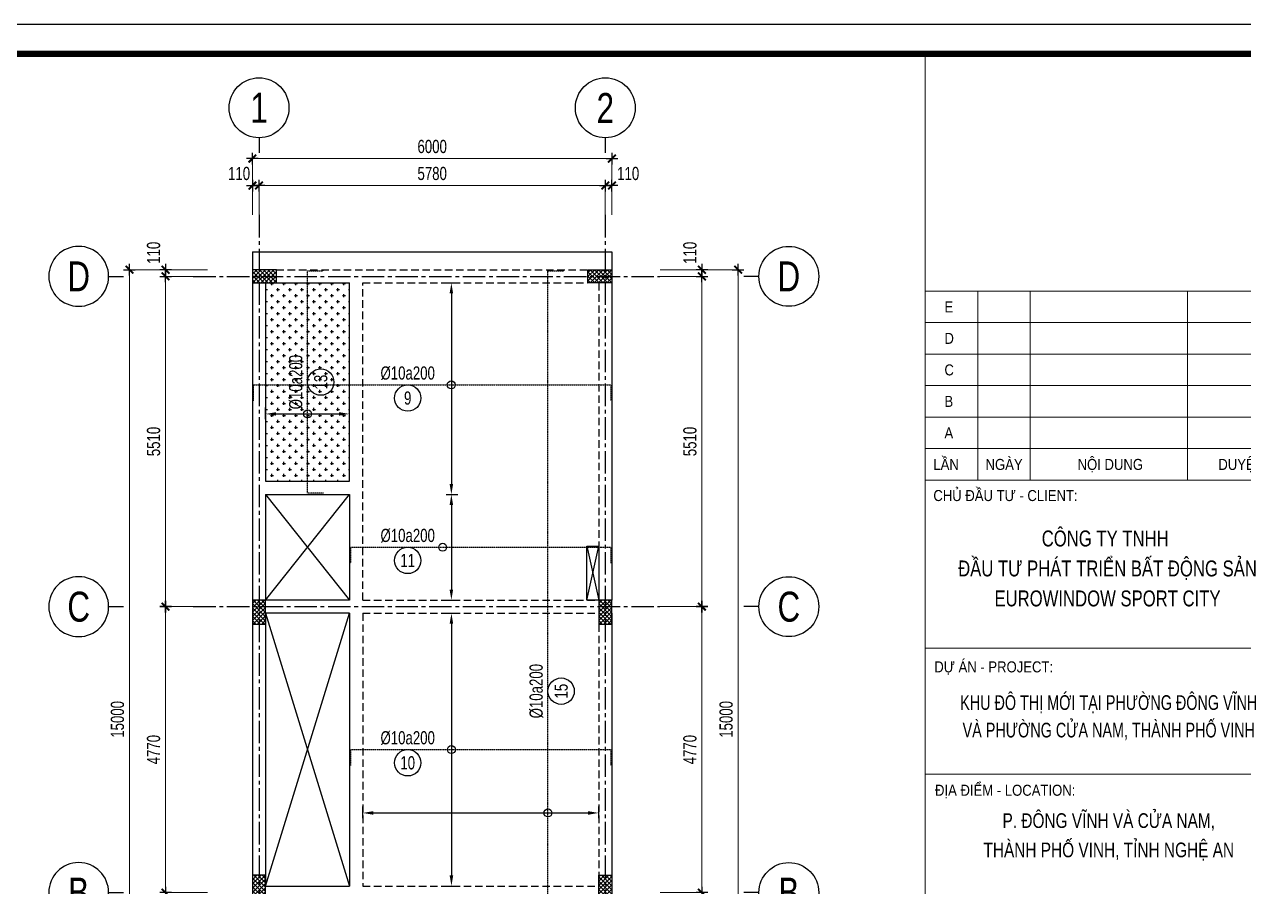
# Model space of a CAD drawing. Header units: inches. Extents: x -3538 to 66114, y -2541134 to 4288.
# Drawn here: x 16792 to 37144, y -39159 to -24776 of the extents above; entities that cross this region are included whole.
import ezdxf
from ezdxf.enums import TextEntityAlignment as Align

# ---------------------------------------------------------------- set-up
doc = ezdxf.new("R2010")
doc.units = ezdxf.units.IN
doc.header["$MEASUREMENT"] = 0
for name, pattern in [('HIDDEN', [0.375, 0.25, -0.125]), ('Xref Grid (A1)$0$CENTER2', [1.125, 0.75, -0.125, 0.125, -0.125]), ('Xref Structure Plan 2 (A1)$0$HIDDEN', [0.375, 0.25, -0.125])]:
    doc.linetypes.add(name, pattern=pattern)
doc.layers.get('DEFPOINTS').update_dxf_attribs({"color": 87})
for name, color, linetype in [('KCS_CHI', 8, 'Continuous'), ('KCS_DIM', 8, 'Continuous'), ('KCS_SOTHEP_CIRCLE', 1, 'Continuous'), ('KCS_SOTHEP_TEXT', 2, 'Continuous'), ('KCS_STEEL_TOP', 4, 'HIDDEN'), ('KCS_TEXT', 7, 'Continuous'), ('Xref Column Plan 1 (A1)$0$$0$09.COLUMN', 4, 'Continuous'), ('Xref Column Plan 1 (A1)$0$10.HATCH', 9, 'Continuous'), ('Xref Grid (A1)$0$01.AXIS', 160, 'Xref Grid (A1)$0$CENTER2'), ('Xref Grid (A1)$0$02.DIM', 8, 'Continuous'), ('Xref Structure Plan 2 (A1)$0$03.BORDER', 3, 'Continuous'), ('Xref Structure Plan 2 (A1)$0$04.HIDDEN', 8, 'Xref Structure Plan 2 (A1)$0$HIDDEN'), ('Xref Structure Plan 2 (A1)$0$10.HATCH', 9, 'Continuous'), ('Xref Structure Plan 2 (A1)$0$11.NOTE', 8, 'Continuous'), ('Xref Structure Plan 2 (A1)$0$13.BEAM', 8, 'Continuous')]:
    doc.layers.add(name, color=color, linetype=linetype)
for name, color, linetype, lineweight in [('KHUNGTEN', 7, 'Continuous', 20), ('Xref Column Plan 1 (A1)$0$KHUNGTEN', 7, 'Continuous', 20), ('Xref khung ten  A3 TKCS$0$A-KY HIEU', 34, 'Continuous', 20), ('Xref khung ten  A3 TKCS$0$A-TEXT', 9, 'Continuous', 18), ('Xref Structure Plan 2 (A1)$0$KHUNGTEN', 7, 'Continuous', 20)]:
    doc.layers.add(name, color=color, linetype=linetype, lineweight=lineweight)
doc.styles.add('KCS_SMTEXT', font='3t-unicode.shx', dxfattribs={"width": 0.7})
doc.styles.add('Xref Grid (A1)$0$BIGTEXT', font='arial.ttf', dxfattribs={"width": 0.8})
doc.styles.add('Xref Grid (A1)$0$SMTEXT', font='3t-unicode.shx', dxfattribs={"width": 0.75})
doc.styles.add('Xref khung ten  A3 TKCS$0$ARIAL', font='arial.ttf')
doc.dimstyles.new('KCS_DIM88_LE', dxfattribs={"dimscale": 88, "dimtxt": 0.001, "dimasz": 2, "dimexe": 1.2, "dimexo": 0, "dimgap": 1, "dimtad": 1, "dimdec": 0, "dimzin": 0, "dimdsep": 46, "dimtxsty": 'KCS_SMTEXT', "dimcen": 0, "dimdle": 1, "dimclrd": 256, "dimclre": 256, "dimclrt": 2, "dimadec": 0, "dimazin": 0, "dimtfac": 1, "dimtdec": 0, "dimtix": 1, "dimtmove": 2, "dimatfit": 3, "dimfxl": 1, "dimtolj": 1, "dimtzin": 0, "dimarcsym": 0})
doc.dimstyles.new('Xref Grid (A1)$0$X1', dxfattribs={"dimtxt": 220, "dimasz": 0.8, "dimexe": 0, "dimexo": 0, "dimgap": 90, "dimtad": 1, "dimdec": 0, "dimzin": 13, "dimdsep": 46, "dimtxsty": 'Xref Grid (A1)$0$SMTEXT', "dimblk1": 'Xref Grid (A1)$0$CHEO', "dimblk2": 'Xref Grid (A1)$0$CHEO', "dimsah": 1, "dimcen": 0, "dimclrd": 256, "dimclre": 256, "dimclrt": 2, "dimadec": 0, "dimazin": 0, "dimtfac": 1, "dimtdec": 0, "dimtix": 1, "dimtmove": 2, "dimatfit": 3, "dimldrblk": 'Xref Grid (A1)$0$CHEO', "dimfxl": 1, "dimtolj": 1, "dimtzin": 13, "dimarcsym": 0})

# ---------------------------------------------------------------- blocks, each defined once
blk = doc.blocks.new('Xref khung ten  A3 TKCS')
at = {"layer": 'DEFPOINTS', "color": 125}
blk.add_lwpolyline([(-57730.37, -13938.76), (-57310.37, -13938.76), (-57310.37, -13641.76), (-57730.37, -13641.76)], close=True, dxfattribs=at)
at = {"layer": 'Xref khung ten  A3 TKCS$0$A-KY HIEU', "color": 0}
for p, q in [((-57376.7, -13646.66), (-57376.7, -13933.85)), ((-57376.7, -13686.23), (-57315.38, -13686.23)), ((-57367.94, -13686.23), (-57367.94, -13717.76)), ((-57359.18, -13686.23), (-57359.18, -13717.76)), ((-57332.9, -13686.23), (-57332.9, -13717.76)), ((-57376.7, -13691.48), (-57315.38, -13691.48)), ((-57376.7, -13696.74), (-57315.38, -13696.74)), ((-57376.7, -13702), (-57315.38, -13702)), ((-57376.7, -13707.25), (-57315.38, -13707.25)), ((-57376.7, -13712.51), (-57315.38, -13712.51)), ((-57376.7, -13717.76), (-57315.38, -13717.76)), ((-57376.7, -13745.8), (-57315.38, -13745.8)), ((-57376.7, -13766.82), (-57315.38, -13766.82)), ((-57376.7, -13766.82), (-57315.38, -13766.82))]:
    blk.add_line(p, q, dxfattribs=at)
at = {"layer": 'Xref khung ten  A3 TKCS$0$A-KY HIEU', "color": 0, "const_width": 1.02}
blk.add_lwpolyline([(-57716.02, -13933.85), (-57716.02, -13646.66), (-57315.38, -13646.66), (-57315.38, -13933.85)], close=True, dxfattribs=at)
at = {"layer": 'Xref khung ten  A3 TKCS$0$A-TEXT', "style": 'Xref khung ten  A3 TKCS$0$ARIAL', "width": 0.85}
for s, height, p in [('E', 1.84, (-57373.49, -13689.8)), ('D', 1.84, (-57373.49, -13695.05)), ('C', 1.84, (-57373.49, -13700.31)), ('B', 1.84, (-57373.49, -13705.56)), ('A', 1.84, (-57373.49, -13710.82)), ('LẦN', 1.84, (-57375.34, -13716.08)), ('NGÀY', 1.84, (-57366.63, -13716.08)), ('NỘI DUNG', 1.84, (-57351.26, -13716.08)), ('DUYỆT', 1.84, (-57327.77, -13716.08)), ('CHỦ ĐẦU TƯ - CLIENT:', 1.8397, (-57375.34, -13721.27))]:
    blk.add_text(s, height=height, dxfattribs=at).set_placement(p)
at = {"layer": 'Xref khung ten  A3 TKCS$0$A-TEXT', "style": 'Xref khung ten  A3 TKCS$0$ARIAL'}
for s, height, width, p in [('CÔNG TY TNHH ', 2.6573, 0.75, (-57346.27, -13728.84)), ('ĐẦU TƯ PHÁT TRIỂN BẤT ĐỘNG SẢN', 2.6573, 0.75, (-57346.27, -13733.84)), ('EUROWINDOW SPORT CITY', 2.6573, 0.75, (-57346.27, -13738.84)), ('KHU ĐÔ THỊ MỚI TẠI PHƯỜNG ĐÔNG VĨNH', 2.4529, 0.7, (-57346.06, -13756.11)), ('VÀ PHƯỜNG CỬA NAM, THÀNH PHỐ VINH', 2.4529, 0.7, (-57346.06, -13760.7)), ('P. ĐÔNG VĨNH VÀ CỬA NAM,', 2.4529, 0.75, (-57346.06, -13775.8)), ('THÀNH PHỐ VINH, TỈNH NGHỆ AN', 2.4529, 0.75, (-57346.06, -13780.69))]:
    blk.add_text(s, height=height, dxfattribs=dict(at, width=width)).set_placement(p, align=Align.CENTER)
at = {"layer": 'Xref khung ten  A3 TKCS$0$A-TEXT', "style": 'Xref khung ten  A3 TKCS$0$ARIAL', "width": 0.85}
for s, p in [('DỰ ÁN - PROJECT:', (-57375.18, -13748.93)), ('ĐỊA ĐIỂM - LOCATION:', (-57375.06, -13769.51))]:
    blk.add_text(s, height=1.8397, dxfattribs=at).set_placement(p, align=Align.MIDDLE_LEFT)
blk = doc.blocks.new('Xref Grid (A1)$0$CHEO')
at = {"layer": 'Xref Grid (A1)$0$02.DIM'}
for points in [[(-121, 0), (121, 0)], [(0, 121), (0, -121)]]:
    blk.add_lwpolyline(points, dxfattribs=at)
at = {"layer": 'Xref Grid (A1)$0$02.DIM', "const_width": 40}
blk.add_lwpolyline([(80, 80), (-80, -81)], dxfattribs=at)
blk = doc.blocks.new('*D132')
at = {"layer": 'DEFPOINTS', "color": 0, "transparency": 16777216}
for p in [(-1560, 9270), (-859, 9270), (-859, 4500)]:
    blk.add_point(p, dxfattribs=at)
at = {"layer": 'Xref Grid (A1)$0$02.DIM', "lineweight": -2, "transparency": 16777216}
for p, q in [((-859, 9270), (-1560, 9270)), ((-1560, 4501), (-1560, 9269)), ((-859, 4500), (-1560, 4500))]:
    blk.add_line(p, q, dxfattribs=at)
at = {"layer": 'Xref Grid (A1)$0$02.DIM', "lineweight": -2, "transparency": 16777216, "xscale": 0.8, "yscale": 0.8, "zscale": 0.8}
for p, rotation in [((-1560, 9270), 90), ((-1560, 4500), 270)]:
    blk.add_blockref('Xref Grid (A1)$0$CHEO', p, dxfattribs=dict(at, rotation=rotation))
at = {"layer": 'Xref Grid (A1)$0$02.DIM', "color": 2, "transparency": 16777216, "insert": (-1760, 6885), "char_height": 220, "attachment_point": 5, "rotation": 90, "style": 'Xref Grid (A1)$0$SMTEXT'}
blk.add_mtext('\\A1;4770', dxfattribs=at)
blk = doc.blocks.new('*D133')
at = {"layer": 'DEFPOINTS', "color": 0, "transparency": 16777216}
for p in [(-1560, 14780), (-859, 14780), (-859, 9270)]:
    blk.add_point(p, dxfattribs=at)
at = {"layer": 'Xref Grid (A1)$0$02.DIM', "lineweight": -2, "transparency": 16777216}
for p, q in [((-859, 14780), (-1560, 14780)), ((-1560, 9271), (-1560, 14779)), ((-859, 9270), (-1560, 9270))]:
    blk.add_line(p, q, dxfattribs=at)
at = {"layer": 'Xref Grid (A1)$0$02.DIM', "lineweight": -2, "transparency": 16777216, "xscale": 0.8, "yscale": 0.8, "zscale": 0.8}
for p, rotation in [((-1560, 14780), 90), ((-1560, 9270), 270)]:
    blk.add_blockref('Xref Grid (A1)$0$CHEO', p, dxfattribs=dict(at, rotation=rotation))
at = {"layer": 'Xref Grid (A1)$0$02.DIM', "color": 2, "transparency": 16777216, "insert": (-1760, 12025), "char_height": 220, "attachment_point": 5, "rotation": 90, "style": 'Xref Grid (A1)$0$SMTEXT'}
blk.add_mtext('\\A1;5510', dxfattribs=at)
blk = doc.blocks.new('*D135')
at = {"layer": 'DEFPOINTS', "color": 0, "transparency": 16777216}
for p in [(-2163, 14890), (-859, 14890), (-859, -110)]:
    blk.add_point(p, dxfattribs=at)
at = {"layer": 'Xref Grid (A1)$0$02.DIM', "lineweight": -2, "transparency": 16777216}
for p, q in [((-859, 14890), (-2163, 14890)), ((-2163, -110), (-2163, 14889)), ((-859, -110), (-2163, -110))]:
    blk.add_line(p, q, dxfattribs=at)
at = {"layer": 'Xref Grid (A1)$0$02.DIM', "lineweight": -2, "transparency": 16777216, "xscale": 0.8, "yscale": 0.8, "zscale": 0.8}
for p, rotation in [((-2163, 14890), 90), ((-2163, -110), 270)]:
    blk.add_blockref('Xref Grid (A1)$0$CHEO', p, dxfattribs=dict(at, rotation=rotation))
at = {"layer": 'Xref Grid (A1)$0$02.DIM', "color": 2, "transparency": 16777216, "insert": (-2363, 7390), "char_height": 220, "attachment_point": 5, "rotation": 90, "style": 'Xref Grid (A1)$0$SMTEXT'}
blk.add_mtext('\\A1;15000', dxfattribs=at)
blk = doc.blocks.new('*D139')
at = {"layer": 'DEFPOINTS', "color": 0, "transparency": 16777216}
for p in [(-1560, 14890), (-859, 14890), (-859, 14780)]:
    blk.add_point(p, dxfattribs=at)
at = {"layer": 'Xref Grid (A1)$0$02.DIM', "lineweight": -2, "transparency": 16777216}
for p, q in [((-1560, 14891), (-1560, 14892)), ((-859, 14890), (-1560, 14890)), ((-1560, 14780), (-1560, 14890)), ((-859, 14780), (-1560, 14780)), ((-1560, 14779), (-1560, 14778))]:
    blk.add_line(p, q, dxfattribs=at)
at = {"layer": 'Xref Grid (A1)$0$02.DIM', "lineweight": -2, "transparency": 16777216, "xscale": 0.8, "yscale": 0.8, "zscale": 0.8}
for p, rotation in [((-1560, 14890), 270), ((-1560, 14780), 90)]:
    blk.add_blockref('Xref Grid (A1)$0$CHEO', p, dxfattribs=dict(at, rotation=rotation))
at = {"layer": 'Xref Grid (A1)$0$02.DIM', "color": 2, "transparency": 16777216, "insert": (-1760, 15173), "char_height": 220, "attachment_point": 5, "rotation": 90, "style": 'Xref Grid (A1)$0$SMTEXT'}
blk.add_mtext('\\A1;110', dxfattribs=at)
blk = doc.blocks.new('Xref Grid (A1)$0$_Axis name')
at = {"layer": 'Xref Grid (A1)$0$02.DIM'}
blk.add_line((0, 2.5), (0, 0), dxfattribs=at)
blk.add_circle((0, 7.5), 5, dxfattribs=at)
at = {"layer": 'Xref Grid (A1)$0$02.DIM', "style": 'Xref Grid (A1)$0$BIGTEXT', "width": 0.75}
blk.add_attdef('.', text='', height=5, dxfattribs=at).set_placement((0, 7.5), align=Align.MIDDLE)
blk = doc.blocks.new('*D141')
at = {"layer": 'DEFPOINTS', "color": 0, "transparency": 16777216}
for p in [(6693, 9270), (7393, 9270), (6693, 4500)]:
    blk.add_point(p, dxfattribs=at)
at = {"layer": 'Xref Grid (A1)$0$02.DIM', "lineweight": -2, "transparency": 16777216}
for p, q in [((6693, 9270), (7393, 9270)), ((7393, 4501), (7393, 9269)), ((6693, 4500), (7393, 4500))]:
    blk.add_line(p, q, dxfattribs=at)
at = {"layer": 'Xref Grid (A1)$0$02.DIM', "lineweight": -2, "transparency": 16777216, "xscale": 0.8, "yscale": 0.8, "zscale": 0.8}
for p, rotation in [((7393, 9270), 90), ((7393, 4500), 270)]:
    blk.add_blockref('Xref Grid (A1)$0$CHEO', p, dxfattribs=dict(at, rotation=rotation))
at = {"layer": 'Xref Grid (A1)$0$02.DIM', "color": 2, "transparency": 16777216, "insert": (7193, 6885), "char_height": 220, "attachment_point": 5, "rotation": 90, "style": 'Xref Grid (A1)$0$SMTEXT'}
blk.add_mtext('\\A1;4770', dxfattribs=at)
blk = doc.blocks.new('*D142')
at = {"layer": 'DEFPOINTS', "color": 0, "transparency": 16777216}
for p in [(6773, 14780), (7393, 14780), (6693, 9270)]:
    blk.add_point(p, dxfattribs=at)
at = {"layer": 'Xref Grid (A1)$0$02.DIM', "lineweight": -2, "transparency": 16777216}
for p, q in [((6773, 14780), (7393, 14780)), ((7393, 9271), (7393, 14779)), ((6693, 9270), (7393, 9270))]:
    blk.add_line(p, q, dxfattribs=at)
at = {"layer": 'Xref Grid (A1)$0$02.DIM', "lineweight": -2, "transparency": 16777216, "xscale": 0.8, "yscale": 0.8, "zscale": 0.8}
for p, rotation in [((7393, 14780), 90), ((7393, 9270), 270)]:
    blk.add_blockref('Xref Grid (A1)$0$CHEO', p, dxfattribs=dict(at, rotation=rotation))
at = {"layer": 'Xref Grid (A1)$0$02.DIM', "color": 2, "transparency": 16777216, "insert": (7193, 12025), "char_height": 220, "attachment_point": 5, "rotation": 90, "style": 'Xref Grid (A1)$0$SMTEXT'}
blk.add_mtext('\\A1;5510', dxfattribs=at)
blk = doc.blocks.new('*D143')
at = {"layer": 'DEFPOINTS', "color": 0, "transparency": 16777216}
for p in [(6773, 14890), (7997, 14890), (6693, -110)]:
    blk.add_point(p, dxfattribs=at)
at = {"layer": 'Xref Grid (A1)$0$02.DIM', "lineweight": -2, "transparency": 16777216}
for p, q in [((6773, 14890), (7997, 14890)), ((7997, -109), (7997, 14889)), ((6693, -110), (7997, -110))]:
    blk.add_line(p, q, dxfattribs=at)
at = {"layer": 'Xref Grid (A1)$0$02.DIM', "lineweight": -2, "transparency": 16777216, "xscale": 0.8, "yscale": 0.8, "zscale": 0.8}
for p, rotation in [((7997, 14890), 90), ((7997, -110), 270)]:
    blk.add_blockref('Xref Grid (A1)$0$CHEO', p, dxfattribs=dict(at, rotation=rotation))
at = {"layer": 'Xref Grid (A1)$0$02.DIM', "color": 2, "transparency": 16777216, "insert": (7797, 7390), "char_height": 220, "attachment_point": 5, "rotation": 90, "style": 'Xref Grid (A1)$0$SMTEXT'}
blk.add_mtext('\\A1;15000', dxfattribs=at)
blk = doc.blocks.new('*D144')
at = {"layer": 'DEFPOINTS', "color": 0, "transparency": 16777216}
for p in [(6693, 14890), (7393, 14890), (6693, 14780)]:
    blk.add_point(p, dxfattribs=at)
at = {"layer": 'Xref Grid (A1)$0$02.DIM', "lineweight": -2, "transparency": 16777216}
for p, q in [((6693, 14890), (7393, 14890)), ((7393, 14891), (7393, 14892)), ((7393, 14780), (7393, 14890)), ((6693, 14780), (7393, 14780)), ((7393, 14779), (7393, 14778))]:
    blk.add_line(p, q, dxfattribs=at)
at = {"layer": 'Xref Grid (A1)$0$02.DIM', "lineweight": -2, "transparency": 16777216, "xscale": 0.8, "yscale": 0.8, "zscale": 0.8}
for p, rotation in [((7393, 14890), 270), ((7393, 14780), 90)]:
    blk.add_blockref('Xref Grid (A1)$0$CHEO', p, dxfattribs=dict(at, rotation=rotation))
at = {"layer": 'Xref Grid (A1)$0$02.DIM', "color": 2, "transparency": 16777216, "insert": (7193, 15173), "char_height": 220, "attachment_point": 5, "rotation": 90, "style": 'Xref Grid (A1)$0$SMTEXT'}
blk.add_mtext('\\A1;110', dxfattribs=at)
blk = doc.blocks.new('*D145')
at = {"layer": 'DEFPOINTS', "color": 0, "transparency": 16777216}
for p in [(5780, 16295), (0, 15804), (5780, 15804)]:
    blk.add_point(p, dxfattribs=at)
at = {"layer": 'Xref Grid (A1)$0$02.DIM', "lineweight": -2, "transparency": 16777216}
for p, q in [((0, 15804), (0, 16295)), ((1, 16295), (5779, 16295)), ((5780, 15804), (5780, 16295))]:
    blk.add_line(p, q, dxfattribs=at)
at = {"layer": 'Xref Grid (A1)$0$02.DIM', "lineweight": -2, "transparency": 16777216, "xscale": 0.8, "yscale": 0.8, "zscale": 0.8, "rotation": 180}
blk.add_blockref('Xref Grid (A1)$0$CHEO', (0, 16295), dxfattribs=at)
at = {"layer": 'Xref Grid (A1)$0$02.DIM', "lineweight": -2, "transparency": 16777216, "xscale": 0.8, "yscale": 0.8, "zscale": 0.8}
blk.add_blockref('Xref Grid (A1)$0$CHEO', (5780, 16295), dxfattribs=at)
at = {"layer": 'Xref Grid (A1)$0$02.DIM', "color": 2, "transparency": 16777216, "insert": (2890, 16495), "char_height": 220, "attachment_point": 5, "style": 'Xref Grid (A1)$0$SMTEXT'}
blk.add_mtext('\\A1;5780', dxfattribs=at)
blk = doc.blocks.new('*D146')
at = {"layer": 'DEFPOINTS', "color": 0, "transparency": 16777216}
for p in [(-110, 16295), (-110, 15804), (0, 15804)]:
    blk.add_point(p, dxfattribs=at)
at = {"layer": 'Xref Grid (A1)$0$02.DIM', "lineweight": -2, "transparency": 16777216}
for p, q in [((-111, 16295), (-112, 16295)), ((-110, 15804), (-110, 16295)), ((0, 16295), (-110, 16295)), ((0, 15804), (0, 16295)), ((1, 16295), (2, 16295))]:
    blk.add_line(p, q, dxfattribs=at)
at = {"layer": 'Xref Grid (A1)$0$02.DIM', "lineweight": -2, "transparency": 16777216, "xscale": 0.8, "yscale": 0.8, "zscale": 0.8}
blk.add_blockref('Xref Grid (A1)$0$CHEO', (-110, 16295), dxfattribs=at)
at = {"layer": 'Xref Grid (A1)$0$02.DIM', "lineweight": -2, "transparency": 16777216, "xscale": 0.8, "yscale": 0.8, "zscale": 0.8, "rotation": 180}
blk.add_blockref('Xref Grid (A1)$0$CHEO', (0, 16295), dxfattribs=at)
at = {"layer": 'Xref Grid (A1)$0$02.DIM', "color": 2, "transparency": 16777216, "insert": (-333, 16495), "char_height": 220, "attachment_point": 5, "style": 'Xref Grid (A1)$0$SMTEXT'}
blk.add_mtext('\\A1;110', dxfattribs=at)
blk = doc.blocks.new('*D147')
at = {"layer": 'DEFPOINTS', "color": 0, "transparency": 16777216}
for p in [(5890, 16295), (5780, 15804), (5890, 15804)]:
    blk.add_point(p, dxfattribs=at)
at = {"layer": 'Xref Grid (A1)$0$02.DIM', "lineweight": -2, "transparency": 16777216}
for p, q in [((5779, 16295), (5778, 16295)), ((5780, 15804), (5780, 16295)), ((5780, 16295), (5890, 16295)), ((5890, 15804), (5890, 16295)), ((5891, 16295), (5892, 16295))]:
    blk.add_line(p, q, dxfattribs=at)
at = {"layer": 'Xref Grid (A1)$0$02.DIM', "lineweight": -2, "transparency": 16777216, "xscale": 0.8, "yscale": 0.8, "zscale": 0.8}
blk.add_blockref('Xref Grid (A1)$0$CHEO', (5780, 16295), dxfattribs=at)
at = {"layer": 'Xref Grid (A1)$0$02.DIM', "lineweight": -2, "transparency": 16777216, "xscale": 0.8, "yscale": 0.8, "zscale": 0.8, "rotation": 180}
blk.add_blockref('Xref Grid (A1)$0$CHEO', (5890, 16295), dxfattribs=at)
at = {"layer": 'Xref Grid (A1)$0$02.DIM', "color": 2, "transparency": 16777216, "insert": (6162, 16495), "char_height": 220, "attachment_point": 5, "style": 'Xref Grid (A1)$0$SMTEXT'}
blk.add_mtext('\\A1;110', dxfattribs=at)
blk = doc.blocks.new('*D148')
at = {"layer": 'DEFPOINTS', "color": 0, "transparency": 16777216}
for p in [(5890, 16745), (-110, 15804), (5890, 15804)]:
    blk.add_point(p, dxfattribs=at)
at = {"layer": 'Xref Grid (A1)$0$02.DIM', "lineweight": -2, "transparency": 16777216}
for p, q in [((-110, 15804), (-110, 16745)), ((-109, 16745), (5889, 16745)), ((5890, 15804), (5890, 16745))]:
    blk.add_line(p, q, dxfattribs=at)
at = {"layer": 'Xref Grid (A1)$0$02.DIM', "lineweight": -2, "transparency": 16777216, "xscale": 0.8, "yscale": 0.8, "zscale": 0.8, "rotation": 180}
blk.add_blockref('Xref Grid (A1)$0$CHEO', (-110, 16745), dxfattribs=at)
at = {"layer": 'Xref Grid (A1)$0$02.DIM', "lineweight": -2, "transparency": 16777216, "xscale": 0.8, "yscale": 0.8, "zscale": 0.8}
blk.add_blockref('Xref Grid (A1)$0$CHEO', (5890, 16745), dxfattribs=at)
at = {"layer": 'Xref Grid (A1)$0$02.DIM', "color": 2, "transparency": 16777216, "insert": (2890, 16945), "char_height": 220, "attachment_point": 5, "style": 'Xref Grid (A1)$0$SMTEXT'}
blk.add_mtext('\\A1;6000', dxfattribs=at)
blk = doc.blocks.new('*D161')
at = {"layer": 'DEFPOINTS', "color": 0, "transparency": 16777216}
for p in [(23832, -29089), (23832, -32618), (23920, -32618)]:
    blk.add_point(p, dxfattribs=at)
at = {"layer": 'KCS_DIM', "lineweight": -2, "transparency": 16777216}
for p, q in [((23832, -29089), (24025, -29089)), ((23920, -29265), (23920, -32442)), ((23832, -32618), (24025, -32618))]:
    blk.add_line(p, q, dxfattribs=at)
at = {"layer": 'KCS_DIM', "transparency": 16777216}
for points in [[(23890, -29265), (23949, -29265), (23920, -29089)], [(23890, -32442), (23949, -32442), (23920, -32618)]]:
    blk.add_solid(points, dxfattribs=at)
at = {"layer": 'KCS_DIM', "color": 2, "transparency": 16777216, "insert": (23832, -30854), "char_height": 0.088, "attachment_point": 5, "rotation": 90, "style": 'KCS_SMTEXT'}
blk.add_mtext('\\A1;3530', dxfattribs=at)
blk = doc.blocks.new('*D162')
at = {"layer": 'DEFPOINTS', "color": 0, "transparency": 16777216}
for p in [(23832, -32618), (23832, -34379), (23920, -34379)]:
    blk.add_point(p, dxfattribs=at)
at = {"layer": 'KCS_DIM', "lineweight": -2, "transparency": 16777216}
for p, q in [((23832, -32618), (24025, -32618)), ((23920, -32794), (23920, -34203)), ((23832, -34379), (24025, -34379))]:
    blk.add_line(p, q, dxfattribs=at)
at = {"layer": 'KCS_DIM', "transparency": 16777216}
for points in [[(23890, -32794), (23949, -32794), (23920, -32618)], [(23890, -34203), (23949, -34203), (23920, -34379)]]:
    blk.add_solid(points, dxfattribs=at)
at = {"layer": 'KCS_DIM', "color": 2, "transparency": 16777216, "insert": (23832, -33499), "char_height": 0.088, "attachment_point": 5, "rotation": 90, "style": 'KCS_SMTEXT'}
blk.add_mtext('\\A1;1760', dxfattribs=at)
blk = doc.blocks.new('*D163')
at = {"layer": 'DEFPOINTS', "color": 0, "transparency": 16777216}
for p in [(23833, -34599), (23833, -39149), (23921, -39149)]:
    blk.add_point(p, dxfattribs=at)
at = {"layer": 'KCS_DIM', "lineweight": -2, "transparency": 16777216}
for p, q in [((23833, -34599), (24026, -34599)), ((23921, -34775), (23921, -38973)), ((23833, -39149), (24026, -39149))]:
    blk.add_line(p, q, dxfattribs=at)
at = {"layer": 'KCS_DIM', "transparency": 16777216}
for points in [[(23891, -34775), (23950, -34775), (23921, -34599)], [(23891, -38973), (23950, -38973), (23921, -39149)]]:
    blk.add_solid(points, dxfattribs=at)
at = {"layer": 'KCS_DIM', "color": 2, "transparency": 16777216, "insert": (23833, -36874), "char_height": 0.088, "attachment_point": 5, "rotation": 90, "style": 'KCS_SMTEXT'}
blk.add_mtext('\\A1;4550', dxfattribs=at)
blk = doc.blocks.new('*D166')
at = {"layer": 'DEFPOINTS', "color": 0, "transparency": 16777216}
for p in [(22219, -31274), (20819, -31362), (22219, -31362)]:
    blk.add_point(p, dxfattribs=at)
at = {"layer": 'KCS_DIM', "lineweight": -2, "transparency": 16777216}
for p, q in [((20819, -31362), (20819, -31168)), ((20995, -31274), (22043, -31274)), ((22219, -31362), (22219, -31168))]:
    blk.add_line(p, q, dxfattribs=at)
at = {"layer": 'KCS_DIM', "transparency": 16777216}
for points in [[(20995, -31245), (20995, -31303), (20819, -31274)], [(22043, -31245), (22043, -31303), (22219, -31274)]]:
    blk.add_solid(points, dxfattribs=at)
at = {"layer": 'KCS_DIM', "color": 2, "transparency": 16777216, "insert": (21519, -31186), "char_height": 0.088, "attachment_point": 5, "style": 'KCS_SMTEXT'}
blk.add_mtext('\\A1;1400', dxfattribs=at)
blk = doc.blocks.new('*D169')
at = {"layer": 'DEFPOINTS', "color": 0, "transparency": 16777216}
for p in [(22439, -38018), (26379, -37930), (26379, -38018)]:
    blk.add_point(p, dxfattribs=at)
at = {"layer": 'KCS_DIM', "lineweight": -2, "transparency": 16777216}
for p, q in [((22439, -38018), (22439, -37825)), ((26379, -38018), (26379, -37825)), ((22615, -37930), (26203, -37930))]:
    blk.add_line(p, q, dxfattribs=at)
at = {"layer": 'KCS_DIM', "transparency": 16777216}
for points in [[(22615, -37901), (22615, -37960), (22439, -37930)], [(26203, -37901), (26203, -37960), (26379, -37930)]]:
    blk.add_solid(points, dxfattribs=at)
at = {"layer": 'KCS_DIM', "color": 2, "transparency": 16777216, "insert": (24409, -37842), "char_height": 0.088, "attachment_point": 5, "style": 'KCS_SMTEXT'}
blk.add_mtext('\\A1;3940', dxfattribs=at)
blk = doc.blocks.new('Xref Grid (A1)')
at = {"layer": 'Xref Grid (A1)$0$01.AXIS', "ltscale": 500}
for p, q in [((0, 15804.1), (0, -2571.1)), ((5780, 15804.1), (5780, -2571.1)), ((-1098, 14780), (6692.6, 14780)), ((-1098, 9270), (6692.6, 9270))]:
    blk.add_line(p, q, dxfattribs=at)
at = {"xscale": 100, "yscale": 100, "zscale": 100}
for p, values in [((0, 16841.7), {'.': '1'}), ((5780, 16841.7), {'.': '2'})]:
    blk.add_blockref('Xref Grid (A1)$0$_Axis name', p, dxfattribs=at).add_auto_attribs(values)
ref = blk.add_blockref('Xref Grid (A1)$0$_Axis name', (-2260.2, 14780), dxfattribs=dict(xscale=-100.0000000000006, yscale=100.0000000000006, zscale=100, rotation=90))
ref.add_attrib('.', 'D', dxfattribs={"layer": 'Xref Grid (A1)$0$02.DIM', "height": 500, "style": 'Xref Grid (A1)$0$BIGTEXT', "width": 0.75}).set_placement((-3010.2, 14780), align=Align.MIDDLE)
ref = blk.add_blockref('Xref Grid (A1)$0$_Axis name', (8093.6, 14780), dxfattribs=dict(xscale=100, yscale=100, zscale=100, rotation=270))
ref.add_attrib('.', 'D', dxfattribs={"layer": 'Xref Grid (A1)$0$02.DIM', "height": 500, "style": 'Xref Grid (A1)$0$BIGTEXT', "width": 0.75}).set_placement((8843.6, 14780), align=Align.MIDDLE)
ref = blk.add_blockref('Xref Grid (A1)$0$_Axis name', (-2260.2, 9270), dxfattribs=dict(xscale=-100.0000000000006, yscale=100.0000000000006, zscale=100, rotation=90))
ref.add_attrib('.', 'C', dxfattribs={"layer": 'Xref Grid (A1)$0$02.DIM', "height": 500, "style": 'Xref Grid (A1)$0$BIGTEXT', "width": 0.75}).set_placement((-3010.2, 9270), align=Align.MIDDLE)
ref = blk.add_blockref('Xref Grid (A1)$0$_Axis name', (8093.6, 9270), dxfattribs=dict(xscale=100, yscale=100, zscale=100, rotation=270))
ref.add_attrib('.', 'C', dxfattribs={"layer": 'Xref Grid (A1)$0$02.DIM', "height": 500, "style": 'Xref Grid (A1)$0$BIGTEXT', "width": 0.75}).set_placement((8843.6, 9270), align=Align.MIDDLE)
ref = blk.add_blockref('Xref Grid (A1)$0$_Axis name', (-2260.2, 4500), dxfattribs=dict(xscale=-100.0000000000006, yscale=100.0000000000006, zscale=100, rotation=90))
ref.add_attrib('.', 'B', dxfattribs={"layer": 'Xref Grid (A1)$0$02.DIM', "height": 500, "style": 'Xref Grid (A1)$0$BIGTEXT', "width": 0.75}).set_placement((-3010.2, 4500), align=Align.MIDDLE)
ref = blk.add_blockref('Xref Grid (A1)$0$_Axis name', (8093.6, 4500), dxfattribs=dict(xscale=100, yscale=100, zscale=100, rotation=270))
ref.add_attrib('.', 'B', dxfattribs={"layer": 'Xref Grid (A1)$0$02.DIM', "height": 500, "style": 'Xref Grid (A1)$0$BIGTEXT', "width": 0.75}).set_placement((8843.6, 4500), align=Align.MIDDLE)
at = {"layer": 'Xref Grid (A1)$0$02.DIM'}
for base, p1, p2, picture, middle in [((5890, 16744.9), (-110, 15804.1), (5890, 15804.1), '*D148', (2890, 16944.9)), ((5780, 16295), (0, 15804.1), (5780, 15804.1), '*D145', (2890, 16495))]:
    dim = blk.add_linear_dim(base=base, p1=p1, p2=p2, dimstyle='Xref Grid (A1)$0$X1', dxfattribs=at)
    dim.commit()
    dim.dimension.update_dxf_attribs({"geometry": picture, "text_midpoint": middle})
for base, p1, p2, picture, middle in [((-110, 16295), (0, 15804.1), (-110, 15804.1), '*D146', (-333.1, 16495)), ((5890, 16295), (5780, 15804.1), (5890, 15804.1), '*D147', (6162, 16495))]:
    dim = blk.add_linear_dim(base=base, p1=p1, p2=p2, dimstyle='Xref Grid (A1)$0$X1', dxfattribs=at)
    dim.commit()
    dim.dimension.update_dxf_attribs({"geometry": picture, "text_midpoint": middle, "dimtype": 128})
for base, p1, p2, picture, middle in [((-1559.7, 14890), (-859.2, 14780), (-859.2, 14890), '*D139', (-1759.7, 15173.5)), ((7393.2, 14890), (6692.6, 14780), (6692.6, 14890), '*D144', (7193.2, 15173.5))]:
    dim = blk.add_linear_dim(base=base, p1=p1, p2=p2, angle=270, dimstyle='Xref Grid (A1)$0$X1', dxfattribs=at)
    dim.commit()
    dim.dimension.update_dxf_attribs({"geometry": picture, "text_midpoint": middle, "dimtype": 128})
for base, p1, p2, angle, picture, middle in [((-2163.4132, 14890), (-859.1619, -110.4772), (-859.1619, 14890), 90, '*D135', (-2363.4132, 7389.7614)), ((-1559.7, 14780), (-859.2, 9270), (-859.2, 14780), 270, '*D133', (-1759.7, 12025)), ((7996.9, 14890), (6692.6, -110), (6772.6, 14890), 90, '*D143', (7796.9, 7390)), ((7393.2, 14780), (6692.6, 9270), (6772.6, 14780), 270, '*D142', (7193.2, 12025)), ((-1559.7, 9270), (-859.2, 4500), (-859.2, 9270), 270, '*D132', (-1759.7, 6885)), ((7393.2, 9270), (6692.6, 4500), (6692.6, 9270), 270, '*D141', (7193.2, 6885))]:
    dim = blk.add_linear_dim(base=base, p1=p1, p2=p2, angle=angle, dimstyle='Xref Grid (A1)$0$X1', dxfattribs=at)
    dim.commit()
    dim.dimension.update_dxf_attribs({"geometry": picture, "text_midpoint": middle})
blk = doc.blocks.new('Xref Column Plan 1 (A1)')
at = {"layer": 'Xref Column Plan 1 (A1)$0$10.HATCH'}
h = blk.add_hatch(dxfattribs=at)
h.set_pattern_fill('ANSI37', color=256, scale=400, angle=90)
h.set_pattern_definition([(135, (-6988.75, 19269.194), (-35.35534, -35.35534), []), (225, (-6988.75, 19269.194), (35.35534, -35.35534), [])])
h.paths.add_polyline_path([(290, 14669), (290, 14889), (-110, 14889), (-110, 14669)])
h = blk.add_hatch(dxfattribs=at)
h.set_pattern_fill('ANSI37', color=256, scale=400, angle=-90)
h.set_pattern_definition([(315, (12768.754, 15569.36), (35.35534, 35.35534), []), (45, (12768.754, 15569.36), (-35.35534, 35.35534), [])])
h.paths.add_polyline_path([(5490, 14669), (5490, 14889), (5890, 14889), (5890, 14669)])
h = blk.add_hatch(dxfattribs=at)
h.set_pattern_fill('ANSI37', color=256, scale=400)
h.set_pattern_definition([(45, (-790.083, 16438.03), (-35.35534, 35.35534), []), (135, (-790.083, 16438.03), (-35.35534, -35.35534), [])])
h.paths.add_polyline_path([(110, 9379), (-110, 9379), (-110, 8979), (110, 8979)])
h = blk.add_hatch(dxfattribs=at)
h.set_pattern_fill('ANSI37', color=256, scale=400)
h.set_pattern_definition([(45, (4989.917, 16438.03), (-35.35534, 35.35534), []), (135, (4989.917, 16438.03), (-35.35534, -35.35534), [])])
h.paths.add_polyline_path([(5890, 9379), (5670, 9379), (5670, 8979), (5890, 8979)])
h = blk.add_hatch(dxfattribs=at)
h.set_pattern_fill('ANSI37', color=256, scale=400)
h.set_pattern_definition([(45, (4489.917, 11668.026), (-35.35534, 35.35534), []), (135, (4489.917, 11668.026), (-35.35534, -35.35534), [])])
h.paths.add_polyline_path([(-110, 4389), (110, 4389), (110, 4789), (-110, 4789)])
h = blk.add_hatch(dxfattribs=at)
h.set_pattern_fill('ANSI37', color=256, scale=400)
h.set_pattern_definition([(45, (4989.917, 11668.03), (-35.35534, 35.35534), []), (135, (4989.917, 11668.03), (-35.35534, -35.35534), [])])
h.paths.add_polyline_path([(5890, 4389), (5670, 4389), (5670, 4789), (5890, 4789)])
at = {"layer": 'Xref Column Plan 1 (A1)$0$$0$09.COLUMN'}
for points in [[(290, 14669), (290, 14889), (-110, 14889), (-110, 14669)], [(5490, 14669), (5490, 14889), (5890, 14889), (5890, 14669)], [(110, 9379), (-110, 9379), (-110, 8979), (110, 8979)], [(5890, 9379), (5670, 9379), (5670, 8979), (5890, 8979)], [(-110, 4389), (110, 4389), (110, 4789), (-110, 4789)], [(5890, 4389), (5670, 4389), (5670, 4789), (5890, 4789)]]:
    blk.add_lwpolyline(points, close=True, dxfattribs=at)
at = {"layer": 'Xref Column Plan 1 (A1)$0$KHUNGTEN'}
blk.add_blockref('Xref Grid (A1)', (0, -1), dxfattribs=at)
blk = doc.blocks.new('Xref Structure Plan 2 (A1)')
at = {"layer": 'Xref Structure Plan 2 (A1)$0$10.HATCH', "true_color": 0x636466}
h = blk.add_hatch(dxfattribs=at)
h.set_pattern_fill('CROSS', color=251, scale=400)
h.paths.add_polyline_path([(1510, 14669), (110, 14669), (110, 14589), (110, 11360), (1510, 11360)])
at = {"layer": 'Xref Structure Plan 2 (A1)$0$03.BORDER'}
for p, q in [((-110, 15190), (-110, 9379)), ((-110, 15190), (5890, 15190)), ((5890, 15190), (5890, 9379)), ((110, 14669), (110, 11360)), ((110, 14669), (1510, 14669)), ((1510, 11360), (1510, 14669)), ((110, 11360), (1510, 11360)), ((110, 11140), (110, 9379)), ((110, 11140), (1510, 11140)), ((1510, 11140), (1510, 9379)), ((1510, 9379), (110, 9379)), ((-110, 9159), (-110, 4789)), ((110, 9159), (110, 4647)), ((1510, 9159), (110, 9159)), ((1510, 9159), (1510, 4609)), ((5890, 9159), (5890, 4789)), ((110, 4609), (1510, 4609))]:
    blk.add_line(p, q, dxfattribs=at)
blk.add_lwpolyline([(5470, 10279), (5670, 10279), (5670, 9379), (5470, 9379)], close=True, dxfattribs=at)
at = {"layer": 'Xref Structure Plan 2 (A1)$0$04.HIDDEN', "ltscale": 500}
for p, q in [((290, 14889), (5490, 14889)), ((1730, 9379), (1730, 14669)), ((1730, 14669), (5490, 14669)), ((5670, 14669), (5670, 9379)), ((1730, 9379), (5670, 9379)), ((1730, 9159), (5670, 9159)), ((1730, 9159), (1730, 4609)), ((5670, 9159), (5670, 4647)), ((1730, 4609), (5670, 4609))]:
    blk.add_line(p, q, dxfattribs=at)
at = {"layer": 'Xref Structure Plan 2 (A1)$0$11.NOTE'}
for p, q in [((110, 11140), (1510, 9379)), ((5470, 10279), (5670, 9379)), ((5470, 9379), (5670, 10279)), ((110, 4609), (1510, 9159)), ((110, 9159), (1510, 4609))]:
    blk.add_line(p, q, dxfattribs=at)
at = {"layer": 'Xref Structure Plan 2 (A1)$0$13.BEAM', "ltscale": 500}
blk.add_line((110, 9379), (1510, 11140), dxfattribs=at)
at = {"layer": 'Xref Structure Plan 2 (A1)$0$KHUNGTEN'}
blk.add_blockref('Xref Column Plan 1 (A1)', (0, 0), dxfattribs=at)

msp = doc.modelspace()

# ---------------------------------------------------------------- linework, layer by layer
at = {"layer": 'KCS_CHI'}
for centre in [(23918.1, -30789.4), (21519.3, -31273.9), (23774, -33498.7), (23920.6, -36873.9), (25532, -37930.3)]:
    msp.add_circle(centre, 66, dxfattribs=at)
at = {"layer": 'KCS_SOTHEP_CIRCLE'}
for centre in [(21739.3, -30743.7), (23190.6, -31009.4), (23190.6, -33718.7), (25752, -35898.6), (23190.6, -37093.9)]:
    msp.add_circle(centre, 220, dxfattribs=at)
at = {"layer": 'KCS_STEEL_TOP'}
for points in [[(21783.3, -32598.4), (21519.3, -32598.4), (21519.3, -28888.9), (21783.3, -28888.9)], [(25796, -43848.9), (25532, -43848.9), (25532, -28888.9), (25796, -28888.9)], [(20619.3, -31053.4), (20619.3, -30789.4), (26579.3, -30789.4), (26579.3, -31053.4)], [(22239.3, -33762.7), (22239.3, -33498.7), (26579.3, -33498.7), (26579.3, -33762.7)], [(22239.3, -37137.9), (22239.3, -36873.9), (26579.3, -36873.9), (26579.3, -37137.9)]]:
    msp.add_lwpolyline(points, dxfattribs=at)

# ---------------------------------------------------------------- block references
msp.add_blockref('Xref Structure Plan 2 (A1)', (20709.3, -43758.2), dxfattribs=at)
at = {"layer": 'KHUNGTEN', "xscale": 100, "yscale": 100, "zscale": 100}
msp.add_blockref('Xref khung ten  A3 TKCS', (5769499, 1339399.3), dxfattribs=at)

# ---------------------------------------------------------------- texts
at = {"layer": 'KCS_SOTHEP_TEXT', "style": 'KCS_SMTEXT', "width": 0.75}
for s, p in [('13', (21739.3, -30743.7)), ('15', (25752, -35898.6))]:
    msp.add_text(s, height=220, rotation=90, dxfattribs=at).set_placement(p, align=Align.MIDDLE_CENTER)
for s, p in [('9', (23190.6, -31009.4)), ('11', (23190.6, -33718.7)), ('10', (23190.6, -37093.9))]:
    msp.add_text(s, height=220, dxfattribs=at).set_placement(p, align=Align.MIDDLE_CENTER)
at = {"layer": 'KCS_TEXT', "style": 'KCS_SMTEXT', "width": 0.75}
for p in [(21431.3, -30743.7), (25444, -35898.6)]:
    msp.add_text('%%c10a200', height=220, rotation=90, dxfattribs=at).set_placement(p, align=Align.CENTER)
for p in [(23190.6, -30701.4), (23190.6, -33410.7), (23190.6, -36785.9)]:
    msp.add_text('%%c10a200', height=220, dxfattribs=at).set_placement(p, align=Align.CENTER)

# ---------------------------------------------------------------- dimensions: what is measured, and where the dimension line sits
at = {"layer": 'KCS_DIM'}
for p1, p2, picture, middle in [((23831.7536, -29088.8863), (23831.7536, -32618.446), '*D161', (23831.7096, -30853.6661)), ((20819.3, -31361.9), (22219.3, -31361.9), '*D166', (21519.3, -31185.9)), ((23831.7536, -32618.446), (23831.7536, -34378.8849), '*D162', (23831.7096, -33498.6655)), ((23832.6, -34598.9), (23832.6, -39148.9), '*D163', (23832.6, -36873.9)), ((22439.3, -38018.3), (26379.3, -38018.3), '*D169', (24409.3, -37842.3))]:
    dim = msp.add_aligned_dim(p1=p1, p2=p2, distance=88, dimstyle='KCS_DIM88_LE', dxfattribs=at)
    dim.commit()
    dim.dimension.update_dxf_attribs({"geometry": picture, "text_midpoint": middle})

doc.saveas('drawing.dxf')
